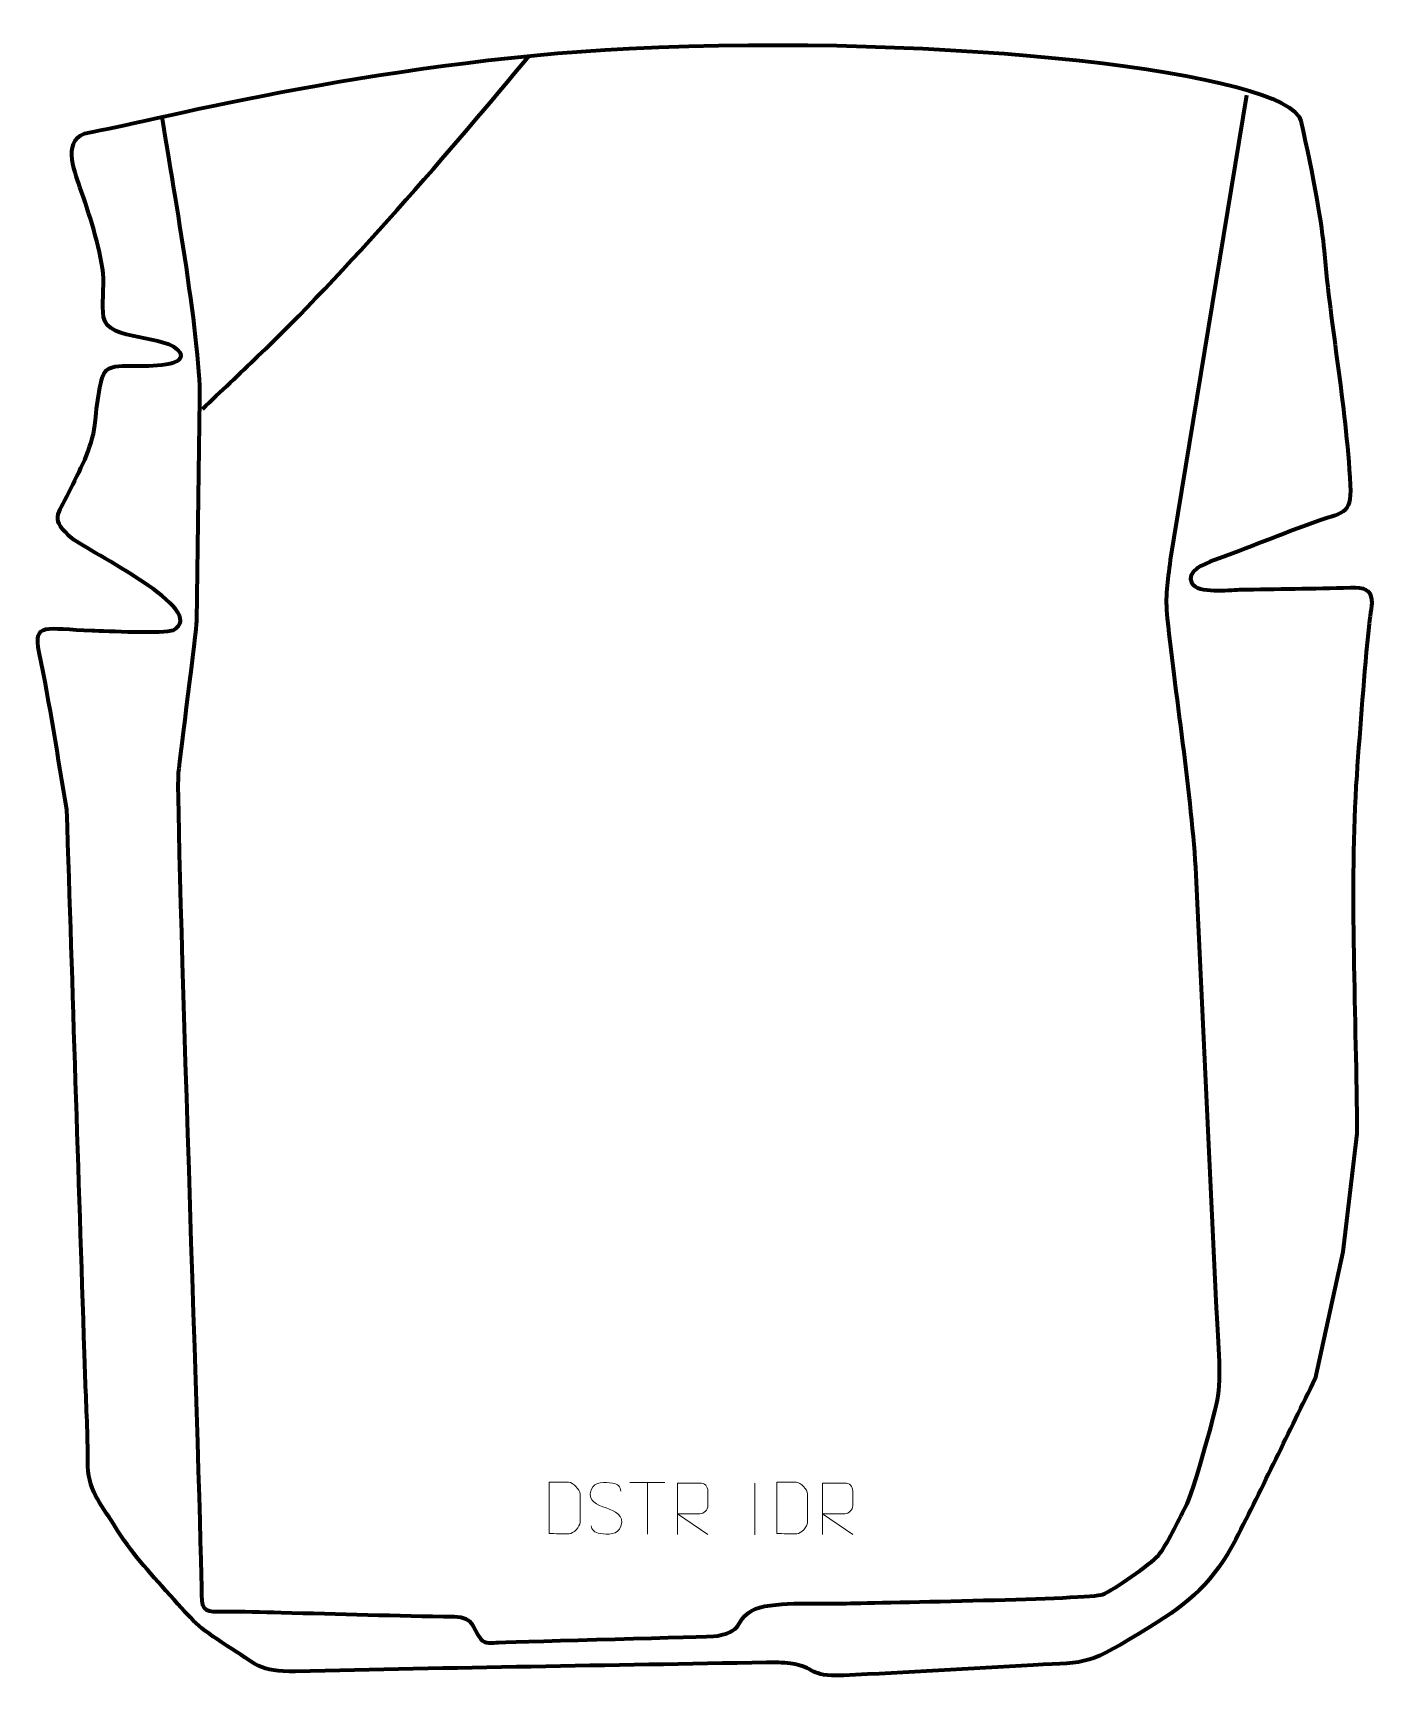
# Model space of a CAD drawing. Header units: millimetres. Extents: x -644 to 7, y -60 to 735.
import ezdxf

# ---------------------------------------------------------------- set-up
doc = ezdxf.new("R2010")
doc.units = ezdxf.units.MM
doc.header["$MEASUREMENT"] = 0
doc.layers.add('layer 2', color=7, linetype='Continuous')
doc.layers.add('layer 3', color=7, linetype='Continuous')

msp = doc.modelspace()

# ---------------------------------------------------------------- linework, layer by layer
at = {"layer": 'layer 2', "color": 140, "lineweight": 158}
for points, knots in [([(-561.5645, 552.722), (-552.6186, 561.2455), (-543.6725, 569.7692), (-534.7267, 578.2926), (-534.7267, 578.2926), (-494.9999, 616.1436), (-438.7839, 680.8923), (-403.6742, 723.5043)], [0, 0, 0, 0, 0.33333333, 0.33333333, 0.33333333, 0.33333333, 1, 1, 1, 1]), ([(-581.1998, 694.0445), (-576.7743, 665.5341), (-562.5414, 587.5489), (-562.9582, 557.768), (-562.9582, 557.768), (-562.9582, 557.768), (-564.4639, 450.2214), (-564.4639, 450.2214), (-564.4639, 450.2214), (-564.526, 445.7827), (-572.4389, 385.0593), (-573.2843, 376.833), (-573.2843, 376.833), (-574.7041, 363.017), (-562.1115, 11.788), (-562.0252, -20.5488), (-562.0252, -20.5488), (-562.0024, -29.0945), (-559.2934, -28.59), (-551.3996, -28.5289), (-551.3996, -28.5289), (-542.2591, -28.4582), (-532.7162, -28.7815), (-523.5516, -29.0116), (-523.5516, -29.0116), (-495.6466, -29.7257), (-467.7362, -30.6357), (-439.8261, -31.0075), (-439.8261, -31.0075), (-429.874, -31.4678), (-431.7053, -35.8376), (-426.9981, -41.9932), (-426.9981, -41.9932), (-425.1123, -44.4594), (-421.3814, -43.6818), (-418.4302, -43.5422), (-418.4302, -43.5422), (-404.0184, -42.8604), (-317.8781, -40.9037), (-312.4331, -40.3132), (-312.4331, -40.3132), (-298.7711, -37.4456), (-304.9449, -32.3451), (-294.3296, -27.2493), (-294.3296, -27.2493), (-282.91, -23.3912), (-262.9345, -25.0336), (-250.2244, -24.6557), (-250.2244, -24.6557), (-232.9468, -24.142), (-132.1238, -22.5846), (-126.4791, -20.2986), (-126.4791, -20.2986), (-121.3444, -18.2192), (-103.1875, -5.6401), (-99.5207, -1.4343), (-99.5207, -1.4343), (-94.7826, 4.5956), (-90.2471, 14.6727), (-86.516, 21.7284), (-86.516, 21.7284), (-82.1854, 29.9179), (-73.2372, 63.5558), (-71.0158, 73.7095), (-71.0158, 73.7095), (-68.7772, 83.9417), (-70.8424, 106.324), (-71.4, 118.2443), (-71.4, 118.2443), (-71.4, 118.2443), (-81.0295, 324.0878), (-81.0295, 324.0878), (-81.0295, 324.0878), (-82.7388, 360.6255), (-90.9235, 412.9354), (-95.0915, 451.5312), (-95.0915, 451.5312), (-96.2991, 462.7138), (-94.9807, 468.9926), (-93.6491, 479.8292), (-93.6491, 479.8292), (-93.6491, 479.8292), (-56.7639, 704.4946), (-56.7639, 704.4946)], [0, 0, 0, 0, 0.04545455, 0.04545455, 0.04545455, 0.04545455, 0.09090909, 0.09090909, 0.09090909, 0.09090909, 0.13636364, 0.13636364, 0.13636364, 0.13636364, 0.18181818, 0.18181818, 0.18181818, 0.18181818, 0.22727273, 0.22727273, 0.22727273, 0.22727273, 0.27272727, 0.27272727, 0.27272727, 0.27272727, 0.31818182, 0.31818182, 0.31818182, 0.31818182, 0.36363636, 0.36363636, 0.36363636, 0.36363636, 0.40909091, 0.40909091, 0.40909091, 0.40909091, 0.45454545, 0.45454545, 0.45454545, 0.45454545, 0.5, 0.5, 0.5, 0.5, 0.54545455, 0.54545455, 0.54545455, 0.54545455, 0.59090909, 0.59090909, 0.59090909, 0.59090909, 0.63636364, 0.63636364, 0.63636364, 0.63636364, 0.68181818, 0.68181818, 0.68181818, 0.68181818, 0.72727273, 0.72727273, 0.72727273, 0.72727273, 0.77272727, 0.77272727, 0.77272727, 0.77272727, 0.81818182, 0.81818182, 0.81818182, 0.81818182, 0.86363636, 0.86363636, 0.86363636, 0.86363636, 0.90909091, 0.90909091, 0.90909091, 0.90909091, 1, 1, 1, 1])]:
    msp.add_open_spline(points, degree=3, knots=knots, dxfattribs=at)
at = {"layer": 'layer 3', "color": 242, "lineweight": 158}
msp.add_open_spline([(-616.2884, 686.5549), (-629.8913, 684.3613), (-623.5115, 668.0193), (-620.7718, 660.1087), (-620.7718, 660.1087), (-616.4919, 647.7531), (-611.0195, 631.3307), (-609.6249, 618.4088), (-609.6249, 618.4088), (-608.9388, 611.5481), (-610.2536, 603.0051), (-609.3181, 597.2131), (-609.3181, 597.2131), (-607.3349, 584.9361), (-578.4193, 589.4232), (-572.1113, 579.8354), (-572.1113, 579.8354), (-569.2312, 572.8319), (-591.2786, 573.8247), (-595.2829, 573.6393), (-595.2829, 573.6393), (-598.9121, 573.5387), (-605.2128, 574.0853), (-608.0107, 571.5724), (-608.0107, 571.5724), (-611.5836, 568.3634), (-612.892, 550.381), (-613.5424, 545.0609), (-613.5424, 545.0609), (-615.0158, 533.4722), (-620.9985, 522.8518), (-626.1063, 512.4481), (-626.1063, 512.4481), (-631.417, 501.6683), (-635.5282, 499.4033), (-624.5178, 490.2481), (-624.5178, 490.2481), (-616.8466, 483.8695), (-557.1882, 455.363), (-575.793, 445.9601), (-575.793, 445.9601), (-579.4122, 444.1309), (-608.7138, 445.515), (-614.9301, 445.7279), (-614.9301, 445.7279), (-637.3604, 446.4686), (-643.5136, 450.0339), (-640.4239, 435.1185), (-640.4239, 435.1185), (-635.2066, 409.9327), (-631.4562, 384.4625), (-627.1198, 359.1129), (-627.1198, 359.1129), (-624.2728, 271.4437), (-621.4259, 183.7745), (-618.5789, 96.1053), (-618.5789, 96.1053), (-618.4334, 91.6511), (-618.2796, 87.1974), (-618.1229, 82.7436), (-618.1229, 82.7436), (-617.6795, 70.1321), (-616.8763, 56.5542), (-617.0367, 44.0222), (-617.0367, 44.0222), (-617.2093, 30.5411), (-610.9234, 23.9816), (-604.1436, 13.0783), (-604.1436, 13.0783), (-595.5636, -0.7778), (-587.8953, -8.8166), (-577.2397, -20.7509), (-577.2397, -20.7509), (-566.3183, -33.0085), (-563.6884, -36.2271), (-549.7101, -45.0916), (-549.7101, -45.0916), (-535.5605, -54.0563), (-534.2574, -57.7725), (-516.5339, -57.4942), (-516.5339, -57.4942), (-440.673, -55.8146), (-364.8028, -54.593), (-288.9357, -53.2363), (-288.9357, -53.2363), (-285.0171, -53.2), (-281.2972, -53.2011), (-277.4015, -53.7052), (-277.4015, -53.7052), (-264.4971, -55.3752), (-269.3592, -60.2819), (-251.5995, -59.4651), (-251.5995, -59.4651), (-221.086, -58.0617), (-190.5289, -56.0881), (-160.0163, -54.4672), (-160.0163, -54.4672), (-132.3498, -53.0006), (-134.441, -54.9826), (-103.4817, -35.9578), (-103.4817, -35.9578), (-84.62, -24.3346), (-72.4018, -13.8142), (-62.1646, 6.2353), (-62.1646, 6.2353), (-49.0292, 31.9613), (-36.4848, 58.1999), (-23.6708, 84.111), (-23.6708, 84.111), (-23.6708, 84.111), (-10.4416, 145.3296), (-10.4416, 145.3296), (-10.4416, 145.3296), (-10.4416, 145.3296), (-3.5624, 202.4797), (-3.5624, 202.4797), (-3.5624, 202.4797), (-3.8321, 257.4576), (-7.3998, 321.6647), (-3.6854, 375.5349), (-3.6854, 375.5349), (-2.0143, 399.7701), (-0.1789, 424.7242), (2.298, 448.8723), (2.298, 448.8723), (3.3466, 459.0956), (7.1577, 467.081), (-6.6783, 466.5463), (-6.6783, 466.5463), (-24.5693, 465.8548), (-42.3831, 465.8989), (-60.2679, 465.4791), (-60.2679, 465.4791), (-65.8407, 465.3449), (-80.2678, 463.4564), (-83.3719, 468.6186), (-83.3719, 468.6186), (-86.7997, 474.319), (-76.8, 478.0924), (-73.009, 479.4833), (-73.009, 479.4833), (-56.3996, 485.5908), (-40.0013, 492.2349), (-23.3808, 498.3107), (-23.3808, 498.3107), (-11.3637, 502.7037), (-5.9713, 501.2614), (-6.7873, 515.9561), (-6.7873, 515.9561), (-9.0687, 557.0419), (-16.2032, 590.9541), (-19.4284, 629.4895), (-19.4284, 629.4895), (-20.3481, 640.4793), (-24.6405, 665.6169), (-30.7189, 692.1445), (-30.7189, 692.1445), (-36.0975, 715.6176), (-202.4311, 734.6445), (-355.2875, 727.0932), (-355.2875, 727.0932), (-479.4329, 720.9602), (-593.2484, 690.2704), (-616.2884, 686.5549)], degree=3, knots=[0, 0, 0, 0, 0.02380952, 0.02380952, 0.02380952, 0.02380952, 0.04761905, 0.04761905, 0.04761905, 0.04761905, 0.07142857, 0.07142857, 0.07142857, 0.07142857, 0.0952381, 0.0952381, 0.0952381, 0.0952381, 0.11904762, 0.11904762, 0.11904762, 0.11904762, 0.14285714, 0.14285714, 0.14285714, 0.14285714, 0.16666667, 0.16666667, 0.16666667, 0.16666667, 0.19047619, 0.19047619, 0.19047619, 0.19047619, 0.21428571, 0.21428571, 0.21428571, 0.21428571, 0.23809524, 0.23809524, 0.23809524, 0.23809524, 0.26190476, 0.26190476, 0.26190476, 0.26190476, 0.28571429, 0.28571429, 0.28571429, 0.28571429, 0.30952381, 0.30952381, 0.30952381, 0.30952381, 0.33333333, 0.33333333, 0.33333333, 0.33333333, 0.35714286, 0.35714286, 0.35714286, 0.35714286, 0.38095238, 0.38095238, 0.38095238, 0.38095238, 0.4047619, 0.4047619, 0.4047619, 0.4047619, 0.42857143, 0.42857143, 0.42857143, 0.42857143, 0.45238095, 0.45238095, 0.45238095, 0.45238095, 0.47619048, 0.47619048, 0.47619048, 0.47619048, 0.5, 0.5, 0.5, 0.5, 0.52380952, 0.52380952, 0.52380952, 0.52380952, 0.54761905, 0.54761905, 0.54761905, 0.54761905, 0.57142857, 0.57142857, 0.57142857, 0.57142857, 0.5952381, 0.5952381, 0.5952381, 0.5952381, 0.61904762, 0.61904762, 0.61904762, 0.61904762, 0.64285714, 0.64285714, 0.64285714, 0.64285714, 0.66666667, 0.66666667, 0.66666667, 0.66666667, 0.69047619, 0.69047619, 0.69047619, 0.69047619, 0.71428571, 0.71428571, 0.71428571, 0.71428571, 0.73809524, 0.73809524, 0.73809524, 0.73809524, 0.76190476, 0.76190476, 0.76190476, 0.76190476, 0.78571429, 0.78571429, 0.78571429, 0.78571429, 0.80952381, 0.80952381, 0.80952381, 0.80952381, 0.83333333, 0.83333333, 0.83333333, 0.83333333, 0.85714286, 0.85714286, 0.85714286, 0.85714286, 0.88095238, 0.88095238, 0.88095238, 0.88095238, 0.9047619, 0.9047619, 0.9047619, 0.9047619, 0.92857143, 0.92857143, 0.92857143, 0.92857143, 0.95238095, 0.95238095, 0.95238095, 0.95238095, 1, 1, 1, 1], dxfattribs=at)
at = {"layer": 'layer 3', "color": 250, "lineweight": 9}
for points, knots in [([(-393.9035, 9.0747), (-391.5717, 9.0751), (-386.6215, 9.0511), (-384.29, 9.0508), (-384.29, 9.0508), (-382.365, 8.9454), (-379.0464, 12.487), (-379.0576, 14.5043), (-379.0576, 14.5043), (-379.058, 20.2744), (-379.058, 22.4441), (-379.0576, 28.2134), (-379.0576, 28.2134), (-379.0619, 30.3515), (-382.4364, 34.0116), (-384.5888, 33.9981), (-384.5888, 33.9981), (-386.9145, 33.9981), (-391.6388, 33.9981), (-393.9649, 33.9981), (-393.9649, 33.9981), (-393.9645, 28.2512), (-393.9032, 14.822), (-393.9035, 9.0747)], [0, 0, 0, 0, 0.14285714, 0.14285714, 0.14285714, 0.14285714, 0.28571429, 0.28571429, 0.28571429, 0.28571429, 0.42857143, 0.42857143, 0.42857143, 0.42857143, 0.57142857, 0.57142857, 0.57142857, 0.57142857, 0.71428571, 0.71428571, 0.71428571, 0.71428571, 1, 1, 1, 1]), ([(-366.5112, 21.5233), (-370.7595, 22.9937), (-375.6676, 24.7895), (-373.6625, 30.3098), (-373.6625, 30.3098), (-372.159, 34.4497), (-366.9454, 34.0612), (-363.3418, 33.4601), (-363.3418, 33.4601), (-360.4812, 32.9829), (-359.6165, 31.7697), (-359.3059, 29.6856)], [0, 0, 0, 0, 0.25, 0.25, 0.25, 0.25, 0.5, 0.5, 0.5, 0.5, 1, 1, 1, 1]), ([(-331.9342, 8.5931), (-331.9342, 8.5931), (-331.9342, 33.5466), (-331.9342, 33.5466), (-331.9342, 33.5466), (-328.3394, 33.5466), (-324.7439, 33.5466), (-321.1487, 33.5466), (-321.1487, 33.5466), (-318.8234, 33.5089), (-317.2661, 32.0189), (-317.2702, 29.6525), (-317.2702, 29.6525), (-317.2706, 27.617), (-317.2706, 24.5576), (-317.2702, 22.5216), (-317.2702, 22.5216), (-317.2767, 20.6461), (-319.089, 18.7043), (-321.0985, 18.6852), (-321.0985, 18.6852), (-321.0985, 18.6852), (-331.9342, 18.6852), (-331.9342, 18.6852), (-331.9342, 18.6852), (-331.9342, 18.6852), (-317.2795, 8.5931), (-317.2795, 8.5931)], [0, 0, 0, 0, 0.125, 0.125, 0.125, 0.125, 0.25, 0.25, 0.25, 0.25, 0.375, 0.375, 0.375, 0.375, 0.5, 0.5, 0.5, 0.5, 0.625, 0.625, 0.625, 0.625, 0.75, 0.75, 0.75, 0.75, 1, 1, 1, 1]), ([(-283.9035, 9.0747), (-281.5717, 9.0751), (-276.6215, 9.0511), (-274.29, 9.0508), (-274.29, 9.0508), (-272.365, 8.9454), (-269.0464, 12.487), (-269.0576, 14.5043), (-269.0576, 14.5043), (-269.058, 20.2744), (-269.058, 22.4441), (-269.0576, 28.2134), (-269.0576, 28.2134), (-269.0619, 30.3515), (-272.4364, 34.0116), (-274.5888, 33.9981), (-274.5888, 33.9981), (-276.9145, 33.9981), (-281.6388, 33.9981), (-283.9649, 33.9981), (-283.9649, 33.9981), (-283.9645, 28.2512), (-283.9032, 14.822), (-283.9035, 9.0747)], [0, 0, 0, 0, 0.14285714, 0.14285714, 0.14285714, 0.14285714, 0.28571429, 0.28571429, 0.28571429, 0.28571429, 0.42857143, 0.42857143, 0.42857143, 0.42857143, 0.57142857, 0.57142857, 0.57142857, 0.57142857, 0.71428571, 0.71428571, 0.71428571, 0.71428571, 1, 1, 1, 1]), ([(-261.9342, 8.5931), (-261.9342, 8.5931), (-261.9342, 33.5466), (-261.9342, 33.5466), (-261.9342, 33.5466), (-258.3394, 33.5466), (-254.7439, 33.5466), (-251.1487, 33.5466), (-251.1487, 33.5466), (-248.8234, 33.5089), (-247.2661, 32.0189), (-247.2702, 29.6525), (-247.2702, 29.6525), (-247.2706, 27.617), (-247.2706, 24.5576), (-247.2702, 22.5216), (-247.2702, 22.5216), (-247.2767, 20.6461), (-249.089, 18.7043), (-251.0985, 18.6852), (-251.0985, 18.6852), (-251.0985, 18.6852), (-261.9342, 18.6852), (-261.9342, 18.6852), (-261.9342, 18.6852), (-261.9342, 18.6852), (-247.2795, 8.5931), (-247.2795, 8.5931)], [0, 0, 0, 0, 0.125, 0.125, 0.125, 0.125, 0.25, 0.25, 0.25, 0.25, 0.375, 0.375, 0.375, 0.375, 0.5, 0.5, 0.5, 0.5, 0.625, 0.625, 0.625, 0.625, 0.75, 0.75, 0.75, 0.75, 1, 1, 1, 1]), ([(-366.5112, 21.5232), (-362.4926, 19.8765), (-357.4631, 17.9882), (-359.2971, 12.6279), (-359.2971, 12.6279), (-360.7569, 8.3615), (-365.6677, 8.6182), (-369.3938, 9.1729), (-369.3938, 9.1729), (-372.1438, 9.5827), (-373.3647, 10.7962), (-373.7427, 12.9084)], [0, 0, 0, 0, 0.25, 0.25, 0.25, 0.25, 0.5, 0.5, 0.5, 0.5, 1, 1, 1, 1])]:
    msp.add_open_spline(points, degree=3, knots=knots, dxfattribs=at)
for points in [[(-355.0102, 33.8027), (-355.0102, 33.8027), (-338.023, 33.8027), (-338.023, 33.8027)], [(-346.5164, 8.8727), (-346.5164, 8.8727), (-346.5164, 33.8262), (-346.5164, 33.8262)], [(-294.6021, 33.5569), (-294.6021, 33.5569), (-294.6021, 8.5828), (-294.6021, 8.5828)]]:
    msp.add_open_spline(points, degree=3, dxfattribs=at)

doc.saveas('drawing.dxf')
